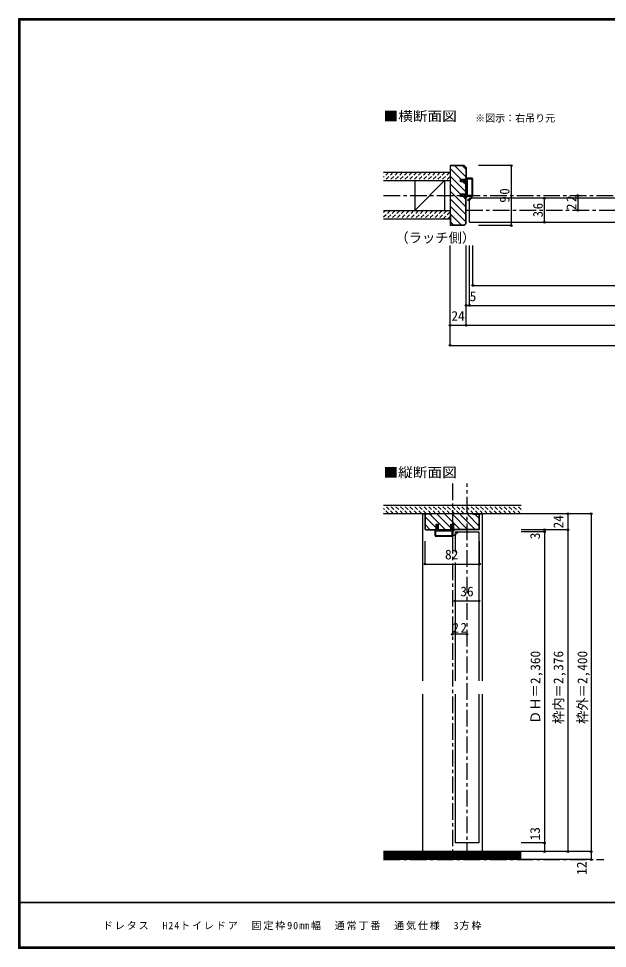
# Model space of a CAD drawing. Units: millimetres at full size, sheet at 1:5. Extents: x -973 to 977, y -718 to 696.
# Drawn here: x -973 to -89, y -701 to 696 of the extents above; entities that cross this region are included whole.
import ezdxf
from ezdxf.enums import TextEntityAlignment as Align

# ---------------------------------------------------------------- set-up
doc = ezdxf.new("R2010")
doc.units = ezdxf.units.MM
doc.header["$LTSCALE"] = 5
doc.header["$PDMODE"] = 32
doc.header["$PDSIZE"] = 2.5
doc.linetypes.add('CHAIN1', pattern=[8, 5, -1, 1, -1])
doc.linetypes.add('DASHED1', pattern=[1.8, 1.2, -0.6])
for name, color, linetype in [('0-0_補助線', 7, 'Continuous'), ('0-1_通り芯', 4, 'CHAIN1'), ('0-3_仕上げ', 2, 'Continuous'), ('0-4_枠', 3, 'Continuous'), ('0-6_扉', 6, 'Continuous'), ('0-A_文字', 3, 'Continuous'), ('0-B_寸法', 4, 'Continuous'), ('0-C_ハッチ', 4, 'DASHED1'), ('F-1_枠', 6, 'Continuous'), ('F-A_文字', 7, 'Continuous')]:
    doc.layers.add(name, color=color, linetype=linetype)
doc.styles.add('ＭＳ ゴシック', font='')
doc.styles.get('ＭＳ ゴシック').set_extended_font_data('MS Gothic')

# ---------------------------------------------------------------- blocks, each defined once
blk = doc.blocks.new('2')
at = {"layer": '0-0_補助線'}
for p, q in [((-9.846, -9.622), (-9.846, 15.078)), ((-8.846, 16.078), (0.354, 16.078)), ((-8.846, 15.878), (0.637, 15.878)), ((-8.446, 14.378), (-8.446, -8.922)), ((-8.146, 14.678), (-1.546, 14.678)), ((-1.246, 14.378), (-1.246, -8.922)), ((0.154, 11.653), (2.154, 11.653)), ((0.154, 11.653), (0.154, -8.497)), ((2.154, 10.953), (2.154, 11.653)), ((3.154, 11.653), (2.512, 10.83)), ((3.154, 11.653), (6.154, 11.653)), ((4.154, 13.753), (4.154, 13.053)), ((5.154, 13.053), (4.512, 13.876)), ((7.154, 13.053), (5.154, 13.053)), ((6.154, 10.953), (6.154, 11.653)), ((7.558, 12.258), (6.516, 10.835)), ((-1.48, -10.622), (-8.846, -10.622)), ((-1.546, -9.222), (-8.146, -9.222)), ((-1.189, -10.85), (-0.732, -12.694)), ((0.354, -12.922), (-0.441, -12.922)), ((0.154, -8.497), (2.154, -8.497)), ((4.154, -9.897), (0.154, -9.897)), ((0.154, -9.897), (0.154, -10.622)), ((0.154, -10.622), (0.645, -12.548)), ((2.154, -7.797), (2.154, -8.497)), ((3.154, -8.497), (2.512, -7.674)), ((3.154, -8.497), (6.154, -8.497)), ((4.154, -10.597), (4.154, -9.897)), ((5.154, -9.897), (4.512, -10.72)), ((7.154, -9.897), (5.154, -9.897)), ((6.154, -7.797), (6.154, -8.497)), ((7.558, -9.101), (6.516, -7.679))]:
    blk.add_line(p, q, dxfattribs=at)
for points in [[(-9.646, 15.078), (-9.646, -9.622), (-9.846, -9.622)], [(4.154, 13.053), (0.154, 13.053), (0.649, 15.723)]]:
    blk.add_lwpolyline(points, dxfattribs=at)
for centre, radius, start, end in [((-8.846, 15.078), 1, 90, 180), ((-8.846, 15.078), 0.8, 90, 180), ((-8.146, 14.378), 0.3, 90, 180), ((-1.546, 14.378), 0.3, 0, 90), ((0.354, 15.778), 0.3, 349.49875, 90), ((2.354, 10.953), 0.2, 180, 322.03043), ((4.354, 13.753), 0.2, 37.96957, 180), ((6.354, 10.953), 0.2, 180, 323.78053), ((7.154, 12.553), 0.5, 323.78053, 90), ((-8.846, -9.622), 1, 180, 270), ((-2.846, -10.72), 6, 179.06153, 259.29815), ((-8.146, -8.922), 0.3, 180, 270), ((-2.846, -10.72), 5.3, 178.93757, 259.29815), ((-1.546, -8.922), 0.3, 270, 0), ((-1.48, -10.922), 0.3, 13.9282, 90), ((-0.441, -12.622), 0.3, 193.9282, 270), ((0.354, -12.622), 0.3, 270, 14.29438), ((2.354, -7.797), 0.2, 37.96957, 180), ((4.354, -10.597), 0.2, 180, 322.03043), ((6.354, -7.797), 0.2, 36.21947, 180), ((7.154, -9.397), 0.5, 270, 36.21947), ((-3.896, -16.272), 0.35, 259.29815, 79.29815)]:
    blk.add_arc(centre, radius, start, end, dxfattribs=at)
blk.add_point((-3.896, -16.622), dxfattribs=at)

msp = doc.modelspace()

# ---------------------------------------------------------------- linework, layer by layer
at = {"layer": '0-1_通り芯'}
for p, q in [((-425.347, 430), (428.653, 430)), ((-301.347, 408.007), (304.653, 408.007)), ((-321.99, -2.5), (-321.99, -567.5)), ((-299.99, -567.5), (-299.99, -2.5)), ((-218.633, -48), (-425.347, -48)), ((-425.347, -567.5), (-94.633, -567.5))]:
    msp.add_line(p, q, dxfattribs=at)
at = {"layer": '0-3_仕上げ'}
for p, q in [((-425.347, 465), (-325.347, 465)), ((-425.347, 452.5), (-325.347, 452.5)), ((-425.347, 407.5), (-325.347, 407.5)), ((-425.347, 395), (-325.347, 395)), ((-218.633, -555.5), (-425.347, -555.5)), ((-218.633, -567.5), (-425.347, -567.5))]:
    msp.add_line(p, q, dxfattribs=at)
at = {"layer": '0-3_仕上げ', "color": 7}
for p, q in [((-333.919, 452.5), (-378.347, 407.5)), ((-218.633, -557), (-425.347, -557)), ((-218.633, -558.5), (-425.347, -558.5)), ((-218.633, -560), (-425.347, -560)), ((-218.633, -561.5), (-425.347, -561.5)), ((-218.633, -563), (-425.347, -563)), ((-218.633, -564.5), (-425.347, -564.5)), ((-218.633, -566), (-425.347, -566))]:
    msp.add_line(p, q, dxfattribs=at)
at = {"layer": '0-3_仕上げ', "color": 3}
for p, q in [((-378.347, 452.5), (-378.347, 407.5)), ((-333.919, 452.5), (-333.919, 407.5))]:
    msp.add_line(p, q, dxfattribs=at)
at = {"layer": '0-4_枠'}
for p, q in [((-304.175, 475), (-301.347, 472.172)), ((-304.383, 474.5), (-324.847, 474.5)), ((-324.847, 460), (-324.847, 474.5)), ((-304.383, 474.5), (-301.847, 471.964)), ((-301.847, 471.964), (-301.847, 454.5)), ((-301.347, 472.172), (-301.347, 454.5)), ((-324.847, 460), (-325.347, 460)), ((-309.847, 450.8), (-309.847, 454.5)), ((-309.847, 454.5), (-301.347, 454.5)), ((-301.347, 450.8), (-309.847, 450.8)), ((-301.847, 432.2), (-301.847, 450.8)), ((-301.347, 432.2), (-301.347, 450.8)), ((-309.847, 428.5), (-309.847, 432.2)), ((-301.347, 432.2), (-309.847, 432.2)), ((-301.347, 428.5), (-309.847, 428.5)), ((-301.847, 388.036), (-301.847, 428.5)), ((-301.347, 387.828), (-301.347, 428.5)), ((-324.847, 400), (-325.347, 400)), ((-324.847, 400), (-324.847, 385.5)), ((-304.382, 385.5), (-324.847, 385.5)), ((-301.847, 388.036), (-304.382, 385.5)), ((-280.99, -48), (-362.99, -48)), ((-362.99, -71.293), (-362.99, -48)), ((-352.99, -48.5), (-362.49, -48.5)), ((-352.99, -48.5), (-352.99, -48)), ((-290.99, -48.5), (-290.99, -48)), ((-290.99, -48.5), (-281.49, -48.5)), ((-280.99, -71.293), (-280.99, -48)), ((-346.49, -72), (-346.49, -63.5)), ((-346.49, -63.5), (-342.79, -63.5)), ((-342.79, -72), (-342.79, -63.5)), ((-324.19, -72), (-324.19, -63.5)), ((-324.19, -63.5), (-320.49, -63.5)), ((-320.49, -63.5), (-320.49, -72)), ((-362.283, -72), (-362.99, -71.293)), ((-362.283, -72), (-346.49, -72)), ((-362.075, -71.5), (-346.49, -71.5)), ((-342.79, -71.5), (-324.19, -71.5)), ((-342.79, -72), (-324.19, -72)), ((-281.904, -71.5), (-320.49, -71.5)), ((-281.697, -72), (-320.49, -72)), ((-281.697, -72), (-280.99, -71.293))]:
    msp.add_line(p, q, dxfattribs=at)
at = {"layer": '0-4_枠', "color": 4}
for p, q in [((-362.99, -48), (-366.99, -48)), ((-366.99, -48), (-366.99, -298.75)), ((-280.99, -48), (-276.99, -48)), ((-276.99, -48), (-276.99, -298.75)), ((-366.99, -318.75), (-366.99, -555.5)), ((-276.99, -318.75), (-276.99, -555.5))]:
    msp.add_line(p, q, dxfattribs=at)
at = {"layer": '0-4_枠'}
for points in [[(-304.175, 475), (-325.347, 475), (-325.347, 385)], [(-301.347, 387.828), (-304.175, 385), (-325.347, 385)], [(-362.075, -71.5), (-362.49, -71.086), (-362.49, -48.5)], [(-281.904, -71.5), (-281.49, -71.086), (-281.49, -48.5)]]:
    msp.add_lwpolyline(points, dxfattribs=at)
at = {"layer": '0-6_扉'}
for p, q in [((-296.347, 390), (-296.347, 426)), ((302.653, 426), (-296.347, 426)), ((-296.347, 390), (302.653, 390)), ((-317.99, -75), (-281.99, -75)), ((-317.99, -75), (-317.99, -105.69)), ((-281.99, -75), (-281.99, -298.75)), ((-317.99, -120.922), (-317.99, -298.75)), ((-317.99, -318.75), (-317.99, -542.5)), ((-281.99, -318.75), (-281.99, -542.5)), ((-281.99, -542.5), (-317.99, -542.5))]:
    msp.add_line(p, q, dxfattribs=at)
at = {"layer": '0-B_寸法'}
for p, q in [((-233.522, 475), (-282.842, 475)), ((-233.522, 475), (-233.522, 385)), ((-183.522, 390), (-183.522, 426)), ((-133.522, 430), (-133.522, 408.007)), ((-233.522, 385), (-282.842, 385)), ((-325.347, 205), (-325.347, 355)), ((-301.347, 235), (-301.347, 355)), ((-296.347, 265), (-296.347, 355)), ((-291.347, 295), (-291.347, 355)), ((-291.347, 295), (244.658, 295)), ((-301.347, 265), (304.653, 265)), ((328.653, 235), (-325.347, 235)), ((-325.347, 205), (328.653, 205)), ((-366.99, -48), (-362.99, -48)), ((-366.99, -48), (-362.99, -48)), ((-276.99, -48), (-280.99, -48)), ((-276.99, -48), (-280.99, -48)), ((-113.633, -48), (-218.633, -48)), ((-148.633, -48), (-148.633, -555.5)), ((-113.633, -48), (-113.633, -567.5)), ((-148.633, -72), (-218.633, -72)), ((-183.633, -75), (-218.633, -75)), ((-183.633, -72), (-183.633, -555.5)), ((-362.99, -123.422), (-362.99, -88.9)), ((-280.99, -123.422), (-280.99, -88.9)), ((-362.99, -123.422), (-280.99, -123.422)), ((-317.99, -178.882), (-281.99, -178.882)), ((-299.99, -228.882), (-321.99, -228.882)), ((-183.633, -542.5), (-218.633, -542.5)), ((-113.633, -555.5), (-218.633, -555.5)), ((-113.633, -567.5), (-218.633, -567.5))]:
    msp.add_line(p, q, dxfattribs=at)
at = {"layer": '0-B_寸法', "color": 2}
for p, q in [((-218.633, -35.5), (-425.347, -35.5)), ((-218.633, -48), (-425.347, -48))]:
    msp.add_line(p, q, dxfattribs=at)
at = {"layer": '0-B_寸法', "linetype": 'DASHED1'}
for p, q in [((-417.461, -48), (-425.347, -40.114)), ((-410.39, -48), (-422.89, -35.5)), ((-403.319, -48), (-415.819, -35.5)), ((-396.248, -48), (-408.748, -35.5)), ((-389.177, -48), (-401.677, -35.5)), ((-382.106, -48), (-394.606, -35.5)), ((-375.034, -48), (-387.534, -35.5)), ((-367.963, -48), (-380.463, -35.5)), ((-360.892, -48), (-373.392, -35.5)), ((-353.821, -48), (-366.321, -35.5)), ((-346.75, -48), (-359.25, -35.5)), ((-339.679, -48), (-352.179, -35.5)), ((-332.608, -48), (-345.108, -35.5)), ((-325.537, -48), (-338.037, -35.5)), ((-318.466, -48), (-330.966, -35.5)), ((-311.395, -48), (-323.895, -35.5)), ((-304.324, -48), (-316.824, -35.5)), ((-297.253, -48), (-309.753, -35.5)), ((-290.182, -48), (-302.682, -35.5)), ((-283.111, -48), (-295.611, -35.5)), ((-276.04, -48), (-288.54, -35.5)), ((-268.968, -48), (-281.468, -35.5)), ((-261.897, -48), (-274.397, -35.5)), ((-254.826, -48), (-267.326, -35.5)), ((-247.755, -48), (-260.255, -35.5)), ((-240.684, -48), (-253.184, -35.5)), ((-233.613, -48), (-246.113, -35.5)), ((-226.542, -48), (-239.042, -35.5)), ((-219.471, -48), (-231.971, -35.5)), ((-218.633, -41.767), (-224.9, -35.5)), ((-424.532, -48), (-425.347, -47.185))]:
    msp.add_line(p, q, dxfattribs=at)
at = {"layer": '0-B_寸法', "color": 3}
msp.add_line((-280.99, -48), (-362.99, -48), dxfattribs=at)
msp.add_line((-280.99, -48), (-362.99, -48), dxfattribs=at)
at = {"layer": '0-B_寸法', "color": 7}
for p in [(-233.522, 475), (-183.522, 426), (-133.522, 430), (-133.522, 408.007), (-183.522, 390), (-233.522, 385), (-291.347, 295), (-301.347, 265), (-296.347, 265), (-325.347, 235), (-301.347, 235), (-325.347, 205), (-148.633, -48), (-113.633, -48), (-183.633, -72), (-183.633, -75), (-148.633, -72), (-362.99, -123.422), (-280.99, -123.422), (-317.99, -178.882), (-281.99, -178.882), (-321.99, -228.882), (-299.99, -228.882), (-183.633, -542.5), (-183.633, -555.5), (-148.633, -555.5), (-113.633, -555.5), (-113.633, -567.5)]:
    msp.add_point(p, dxfattribs=at)
at = {"layer": '0-C_ハッチ'}
for p, q in [((-417.878, 465), (-425.347, 457.531)), ((-424.949, 465), (-425.347, 464.602)), ((-410.807, 465), (-423.307, 452.5)), ((-403.736, 465), (-416.236, 452.5)), ((-396.665, 465), (-409.165, 452.5)), ((-389.594, 465), (-402.094, 452.5)), ((-382.523, 465), (-395.023, 452.5)), ((-375.452, 465), (-387.952, 452.5)), ((-368.381, 465), (-380.881, 452.5)), ((-361.31, 465), (-373.81, 452.5)), ((-354.239, 465), (-366.739, 452.5)), ((-347.168, 465), (-359.668, 452.5)), ((-340.096, 465), (-352.596, 452.5)), ((-333.025, 465), (-345.525, 452.5)), ((-325.954, 465), (-338.454, 452.5)), ((-325.347, 458.536), (-331.146, 452.737)), ((-415.17, 407.5), (-425.347, 397.323)), ((-422.241, 407.5), (-425.347, 404.394)), ((-408.099, 407.5), (-420.599, 395)), ((-401.028, 407.5), (-413.528, 395)), ((-393.957, 407.5), (-406.457, 395)), ((-386.886, 407.5), (-399.386, 395)), ((-379.815, 407.5), (-392.315, 395)), ((-372.744, 407.5), (-385.244, 395)), ((-365.673, 407.5), (-378.173, 395)), ((-358.601, 407.5), (-371.101, 395)), ((-351.53, 407.5), (-364.03, 395)), ((-344.459, 407.5), (-356.959, 395)), ((-337.388, 407.5), (-349.888, 395)), ((-330.317, 407.5), (-342.817, 395)), ((-325.347, 405.399), (-335.746, 395)), ((-325.347, 398.328), (-328.675, 395))]:
    msp.add_line(p, q, dxfattribs=at)
at = {"layer": '0-C_ハッチ', "linetype": 'Continuous'}
for p, q in [((-324.847, 469.97), (-309.376, 454.5)), ((-318.063, 474.5), (-301.847, 458.284)), ((-306.749, 474.5), (-301.847, 469.598)), ((-325.347, 459.157), (-301.847, 435.657)), ((-325.347, 447.842), (-309.704, 432.2)), ((-305.676, 450.8), (-301.847, 446.97)), ((-325.347, 436.529), (-301.847, 413.029)), ((-325.347, 425.216), (-301.847, 401.716)), ((-306.004, 428.5), (-301.847, 424.343)), ((-325.347, 413.902), (-301.847, 390.402)), ((-325.347, 402.588), (-308.259, 385.5)), ((-324.847, 390.775), (-319.572, 385.5)), ((-362.49, -53.284), (-346.49, -69.284)), ((-355.96, -48.5), (-332.96, -71.5)), ((-345.147, -48), (-324.19, -68.957)), ((-333.832, -48), (-310.333, -71.5)), ((-322.519, -48), (-299.019, -71.5)), ((-311.205, -48), (-287.705, -71.5)), ((-299.892, -48), (-281.49, -66.402)), ((-288.078, -48.5), (-281.49, -55.088)), ((-362.49, -64.598), (-355.588, -71.5))]:
    msp.add_line(p, q, dxfattribs=at)
at = {"layer": 'F-1_枠'}
for p, q in [((-973.347, 695.833), (-973.347, -700.833)), ((-973.347, 695.833), (976.653, 695.833)), ((-973.347, 695), (976.653, 695)), ((-973.347, 694.167), (976.653, 694.167)), ((-972.514, 695.833), (-972.514, -700.833)), ((-971.68, 695.833), (-971.68, -700.833)), ((976.653, -631.667), (-973.347, -631.667)), ((976.653, -632.5), (-973.347, -632.5)), ((976.653, -699.167), (-973.347, -699.167)), ((976.653, -700), (-973.347, -700)), ((976.653, -700.833), (-973.347, -700.833))]:
    msp.add_line(p, q, dxfattribs=at)

# ---------------------------------------------------------------- block references
at = {"layer": '0-0_補助線', "xscale": -1}
msp.add_blockref('2', (-301.193, 439.922), dxfattribs=at)
at = {"layer": '0-0_補助線', "rotation": 90}
msp.add_blockref('2', (-331.912, -72.154), dxfattribs=at)

# ---------------------------------------------------------------- texts
at = {"layer": '0-A_文字', "color": 7, "style": 'ＭＳ ゴシック', "width": 1.1}
for s, p in [('■横断面図', (-425.347, 537.5)), ('■縦断面図', (-425.347, 2.5))]:
    msp.add_text(s, height=14.66, dxfattribs=at).set_placement(p, align=Align.BOTTOM_LEFT)
at = {"layer": '0-A_文字', "color": 7, "style": 'ＭＳ ゴシック'}
for s, height, p in [('※図示：右吊り元', 11, (-287.735, 537.5)), ('（ラッチ側）', 14.66, (-407.597, 355))]:
    msp.add_text(s, height=height, dxfattribs=at).set_placement(p, align=Align.BOTTOM_LEFT)
at = {"layer": '0-B_寸法', "color": 7, "style": 'ＭＳ ゴシック'}
for s, p in [('5', (-295.969, 266.878)), ('24', (-323.347, 237.5)), ('82', (-332.99, -120.922)), ('36', (-309.99, -176.382))]:
    msp.add_text(s, height=14.66, dxfattribs=at).set_placement(p, align=Align.BOTTOM_LEFT)
for s, p in [('24', (-151.133, -70)), ('3', (-186.133, -86.25)), ('ＤＨ＝2,360', (-185.67, -363.75)), ('枠内＝2,376', (-150.99, -363.75)), ('枠外＝2,400', (-114.976, -363.75)), ('13', (-186.133, -538.6)), ('12', (-116.133, -590.268))]:
    msp.add_text(s, height=14.66, rotation=90, dxfattribs=at).set_placement(p, align=Align.BOTTOM_LEFT)
at = {"layer": '0-B_寸法', "color": 7, "char_height": 14.66, "attachment_point": 7, "rotation": 90, "style": 'ＭＳ ゴシック'}
for s, insert in [('\\T1.27;\\W0.95;90', (-236.022, 419.375)), ('\\T1.27;\\W0.95;22', (-136.022, 408.378)), ('\\T1.27;\\W0.95;36', (-186.022, 397.375))]:
    msp.add_mtext(s, dxfattribs=dict(at, insert=insert))
at = {"layer": '0-B_寸法', "color": 7, "insert": (-321.615, -226.382), "char_height": 14.66, "attachment_point": 7, "style": 'ＭＳ ゴシック'}
msp.add_mtext('\\T1.27;\\W0.95;22', dxfattribs=at)
at = {"layer": 'F-A_文字', "insert": (-846.68, -673.333), "char_height": 11, "attachment_point": 7, "style": 'ＭＳ ゴシック'}
msp.add_mtext('\\T1.19;ドレタス\u3000H24トイレドア\u3000固定枠90㎜幅\u3000通常丁番\u3000通気仕様\u30003方枠', dxfattribs=at)

doc.saveas('drawing.dxf')
